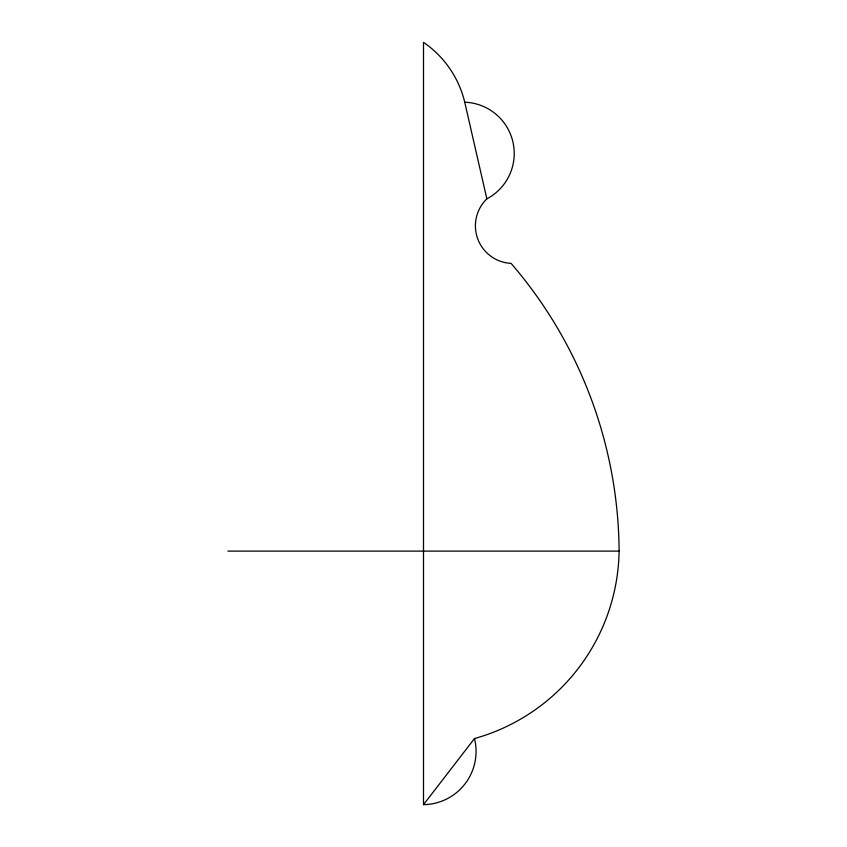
<?xml version="1.0" encoding="UTF-8"?>
<svg xmlns="http://www.w3.org/2000/svg" width="847" height="847" viewBox="0 0 847 847"><rect width="100%" height="100%" fill="white"/><g stroke="black" fill="none" stroke-linecap="round" stroke-linejoin="round"><path stroke-width="1.27" d="M423.5 804.65L474.479 738.563A197.775 197.775 0 0 0 619.104 551.111A444.887 444.887 0 0 0 511.08 263.385A37.575 37.575 0 0 1 486.856 198.854L464.738 102.212A100.994 100.994 0 0 0 423.5 42.35L423.5 804.65A53.234 53.234 0 0 0 474.479 738.563M227.896 551.111L619.104 551.111M464.738 102.212A51.296 51.296 0 0 1 486.856 198.854"/></g></svg>
